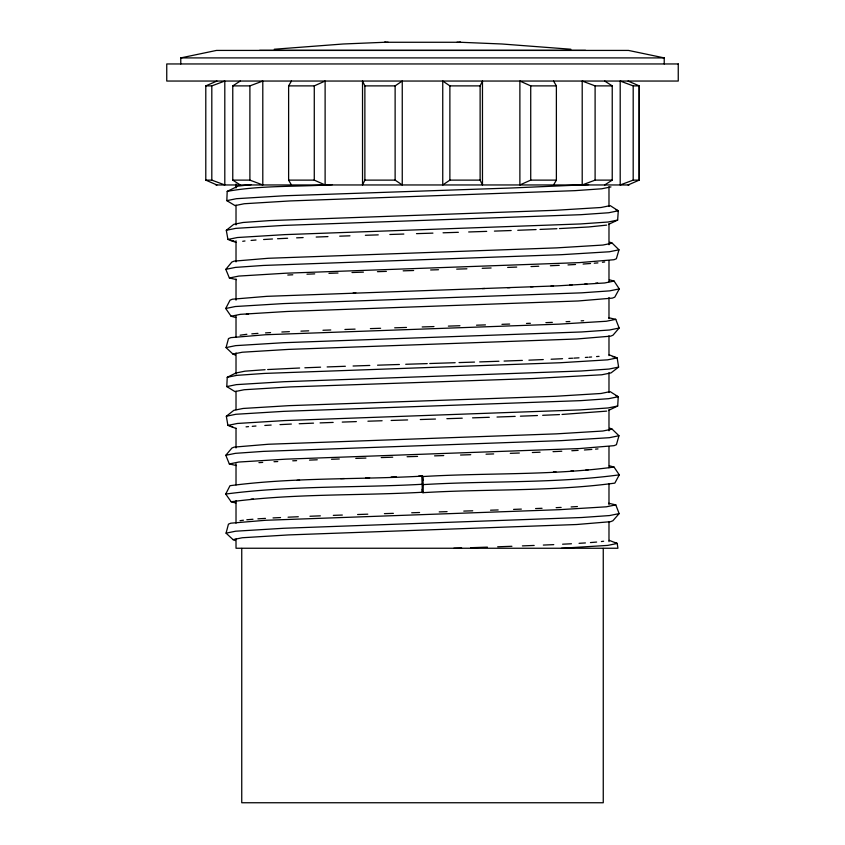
<?xml version="1.0" encoding="UTF-8"?>
<svg xmlns="http://www.w3.org/2000/svg" width="845" height="845" viewBox="0 0 845 845"><rect width="100%" height="100%" fill="white"/><g stroke="black" fill="none" stroke-linecap="round" stroke-linejoin="round"><path stroke-width="1.27" d="M216.901 184.96L205.789 180.122L205.789 85.884L216.901 81.046M211.81 180.122L211.81 85.884L224.802 81.046L224.802 184.96L211.81 180.122L205.789 180.122M249.898 180.122L249.898 85.884L262.795 81.046L262.795 184.96L249.898 180.122L232.766 180.122L232.766 85.884L240.297 81.046M291.44 184.96L288.62 180.122L288.62 85.884L291.44 81.046M314.277 180.122L314.277 85.884L325.114 81.046L325.114 184.96L314.277 180.122L288.62 180.122M364.871 180.122L364.871 85.884L362.526 81.046L362.526 184.96L364.871 180.122L395.122 180.122L402.252 184.96L402.252 81.046L395.122 85.884L364.871 85.884M395.122 180.122L395.122 85.884M449.878 180.122L449.878 85.884L442.748 81.046L442.748 184.96L449.878 180.122L480.129 180.122L482.474 184.96L482.474 81.046L480.129 85.884L480.129 180.122M530.723 180.122L530.723 85.884L519.886 81.046L519.886 184.96L530.723 180.122L556.38 180.122L556.38 85.884L553.559 81.046M604.703 184.96L612.234 180.122L612.234 85.884L604.703 81.046M633.19 180.122L633.19 85.884L620.198 81.046L620.198 184.96L633.19 180.122L639.211 180.122L639.211 85.884L628.099 81.046M421.835 476.157C358.016 479.685 293.278 477.33 229.988 485.706L225.731 494.05L231.15 501.761C294.25 493.427 358.787 495.772 422.405 492.255L421.835 476.157L422.584 475.978L422.965 480.52M422.109 489.213L422.394 492.656L423.155 492.656L423.25 484.607L422.595 476.559L421.845 476.559M610.956 186.914L601.735 188.784L574.991 190.653L289.993 200.941L244.216 203.74L235.037 205.599L226.819 200.645L227.199 191.361L238.079 186.101L251.145 184.654M609.192 354.847L617.167 357.91L618.614 367.1L611.03 372.899L601.809 374.779L533.396 378.518L289.941 386.936L244.142 389.735L234.963 391.594L226.787 386.587L227.231 377.292L235.861 373.025L244.987 371.166L265.108 369.698M609.013 410.184L617.695 406.012L618.255 396.738L610.143 391.626L600.953 393.495L555.133 396.294L289.053 405.653L243.075 408.462L233.843 410.332L226.333 416.226L227.896 425.394L235.892 428.394M608.949 224.189L617.653 220.08L618.286 210.796L610.217 205.641L601.027 207.5L555.186 210.31L269.787 220.598L243.011 222.478L233.769 224.347L226.302 230.284L227.939 239.452L235.956 242.399M226.069 533.153L228.446 524.143L230.833 523.182L265.488 520.288L559.158 509.693L606.351 506.81L615.804 504.887L619.142 513.612L612.91 520.742L610.565 521.692L576.575 524.523L288.578 534.917L242.314 537.747L233.04 539.628L226.069 533.153L235.692 531.199L283.614 528.273L581.592 517.52L609.52 515.566L619.142 513.612M226.059 347.591L228.488 338.591L230.886 337.63L265.52 334.736L559.115 324.142L606.298 321.258L615.751 319.336L619.153 328.04L612.984 335.212L610.639 336.162L576.628 339.003L288.525 349.397L242.251 352.228L232.966 354.108L226.059 347.591L235.67 345.637L283.603 342.7L581.603 331.958L609.53 329.994L619.153 328.04M618.962 435.745L616.417 444.713L614.03 445.674L579.395 448.568L285.937 459.152L238.786 462.035L229.333 463.958L225.816 455.286L231.9 448.04L234.245 447.1L268.277 444.259L556.549 433.855L602.844 431.024L612.129 429.144L618.962 435.745L609.351 437.699L561.418 440.625L263.376 451.378L235.438 453.332L225.816 455.286M618.984 249.814L616.364 258.76L613.977 259.721L579.353 262.615L285.98 273.199L238.839 276.072L229.386 277.994L225.805 269.354L231.836 262.066L234.181 261.126L268.224 258.285L556.591 247.881L602.918 245.05L612.202 243.159L618.984 249.814L609.372 251.768L561.429 254.694L263.365 265.446L235.428 267.4L225.805 269.354M225.721 308.488L230.051 300.165L232.417 299.204L266.777 296.341L557.922 285.832L604.693 282.98L614.072 281.068L619.279 288.916L614.78 297.155L612.414 298.116L578.086 300.978L287.184 311.467L240.455 314.329L231.086 316.231L225.721 308.488L235.354 306.524L283.35 303.598L581.698 292.835L609.646 290.87L619.279 288.916M609.319 465.775L614.009 467.042L619.279 474.848L614.843 483.118C551.637 491.674 486.857 488.79 423.155 492.656M553.559 184.96L556.38 180.122M628.099 184.96L639.211 180.122L639.211 85.884L633.19 85.884M227.199 191.361C261.675 185.15 297.482 187.02 332.455 184.611M226.819 200.645L236.399 198.702L284.152 195.776L511.574 187.991L588.574 184.622M226.302 230.284L235.903 228.34L283.751 225.414L580.885 214.693L608.706 212.75L618.286 210.796L615.878 209.824M227.939 239.452L237.466 237.519L284.955 234.614L580.399 223.957L608.104 222.013L617.653 220.08M227.231 377.292L236.79 375.36L264.517 373.416L560.119 362.748L607.639 359.843L617.167 357.91M226.787 386.587L236.368 384.633L284.131 381.718L581.17 370.997L609.023 369.054L618.614 367.1M226.333 416.226L235.935 414.272L283.762 411.346L580.864 400.636L608.675 398.682L618.255 396.738L615.847 395.766M227.896 425.394L237.424 423.461L284.923 420.556L580.43 409.899L608.136 407.955L617.695 406.012M225.731 494.05C290.395 485.495 356.537 487.903 421.739 484.301M614.009 467.042C550.898 475.577 486.213 472.704 422.595 476.559M619.279 474.848C554.637 483.604 488.399 480.657 423.25 484.607M612.234 180.122L595.102 180.122L582.205 184.96L582.205 81.046L595.102 85.884L612.234 85.884M422.405 492.255L423.165 492.065M180.777 63.956L180.777 57.904L216.5 50.425L628.5 50.425L664.223 57.904L664.223 63.956M242.726 241.29L244.997 240.983M606.647 225.119L588.638 226.967L559.443 228.572M602.432 262.288L604.693 261.982M246.339 314.308L248.557 314.002M595.471 283.276L597.69 282.969M240.117 335.201L246.888 334.282M606.721 411.114L562.031 414.451M240.054 520.678L243.434 520.224M601.376 541.55L603.647 541.244M274.255 49.242L343.207 43.993L385.214 42.25M251.081 240.424L256.035 240.012M590.549 263.503L583.082 264.041M594.246 263.196L597.933 262.89M584.539 284.173L586.969 283.973M251.81 333.87L257.968 333.363M589.123 357.181L591.606 356.981M596.559 356.569L599.042 356.368M246.064 426.841L248.536 426.63M252.254 426.324L255.972 426.017M591.849 449.424L584.402 449.984M595.535 449.117L597.996 448.906M585.701 470.116L588.131 469.904M250.944 499.215L253.363 499.015M246.814 519.759L252.972 519.252M590.433 542.574L596.633 542.067M263.608 239.526L272.491 238.987M575.529 264.496L567.998 264.907M569.614 285.082L572.107 284.934M265.531 332.898L270.569 332.592M581.128 320.846L583.641 320.699M267.654 369.55L299.626 368.008M573.924 358.132L579.005 357.826M585.353 357.446L587.888 357.287M264.823 425.457L271.161 425.067M258.94 462.637L262.71 462.405M571.811 450.744L578.107 450.364M570.819 471.045L573.301 470.887M257.905 518.841L265.467 518.386M571.135 506.937L577.41 506.556M579.057 543.324L585.416 542.934M277.53 238.734L287.627 238.248M556.918 228.699L540.008 229.417M287.786 275.026L292.782 274.783M559.232 265.341L550.391 265.752M551.067 285.99L553.538 285.863M281.86 332.011L289.381 331.652M566.076 321.702L569.826 321.522M562.548 358.702L551.098 359.241M568.865 358.396L572.656 358.217M280.001 424.623L291.356 424.063M559.496 414.578L542.67 415.307M274.002 461.719L277.751 461.539M553.021 451.663L561.788 451.23M553.496 471.901L555.968 471.774M273.03 517.932L280.551 517.562M288.071 517.193L298.306 516.739M556.137 507.665L561.133 507.422M562.601 544.201L571.452 543.768M561.439 548.247L607.682 545.405L617.209 543.472L617.927 548.247L236.019 548.247L236.019 539.015M296.627 237.846L303.144 237.572M536.089 229.576L517.753 230.284M306.967 274.192L314.71 273.875M530.998 266.555L538.751 266.238M530.607 286.835L533.163 286.73M300.947 331.145L308.71 330.828M545.881 322.642L552.334 322.378M304.865 367.786L320.582 367.174M543.272 359.569L528.907 360.16M299.183 423.746L313.527 423.144M537.441 415.529L520.414 416.184M292.74 460.81L296.606 460.652M309.513 460.113L317.255 459.796M532.329 452.519L540.092 452.202M297.017 480.361L299.584 480.256M309.957 516.253L320.339 515.851M535.593 508.553L542.046 508.289M534.177 545.447L522.4 545.891M543.324 545.067L553.76 544.634M316.188 237.044L327.966 236.6M511.193 230.527L494.42 231.107M328.948 273.347L338.011 273.009M507.655 267.421L516.728 267.083M507.528 287.701L510.095 287.606M322.97 330.268L330.765 329.983M509.651 324.058L501.951 324.332M526.498 323.434L530.385 323.286M327.142 366.931L345.351 366.276M522.358 360.403L504.085 361.068M320.075 422.901L333.162 422.416M515.165 416.384L497.018 417.029M331.504 459.268L339.278 458.983M510.285 453.342L519.358 453.015M333.321 515.365L342.331 515.049M513.57 509.398L521.354 509.102M511.922 546.282L497.684 546.789M339.711 236.167L349.978 235.818M486.709 231.372L468.679 231.974M351.995 272.523L363.424 272.132M482.21 268.298L491.103 267.992M353.273 292.761L355.787 292.676M482.315 288.578L484.829 288.494M344.908 329.476L355.09 329.127M485.442 324.902L476.527 325.198M353.073 366.012L369.804 365.441M479.685 361.913L498.941 361.248M342.246 422.088L356.358 421.602M489.308 417.293L472.566 417.852M355.777 458.412L365.938 458.064M486.044 454.187L493.67 453.923M340.651 478.661L344.422 478.534M357.604 514.52L367.797 514.183M490.544 510.2L498.17 509.947M487.407 547.137L470.644 547.697M365.367 235.29L378.254 234.868M389.862 234.487L403.847 234.044M416.49 233.642L432.936 233.125M443.055 232.797L458.36 232.312M377.44 271.678L386.366 271.382M403.181 270.844L413.638 270.506M430.644 269.967L438.502 269.724M456.691 269.132L466.905 268.805M370.374 328.61L380.599 328.282M394.689 327.818L406.477 327.448M422.194 326.952L433.971 326.571M448.378 326.117L459.933 325.737M377.557 365.188L399.389 364.48M405.716 364.279L427.243 363.603M429.767 363.519L455.159 362.706M459.036 362.579L474.52 362.082M367.924 421.211L382.109 420.747M391.14 420.461L407.628 419.933M420.282 419.532L435.471 419.046M446.857 418.687L462.247 418.19M381.253 457.567L392.735 457.198M407.1 456.733L417.567 456.406M434.583 455.867L443.741 455.571M460.536 455.032L470.749 454.695M365.843 477.795L369.635 477.678M391.15 476.971L396.305 476.812M418.645 476.094L422.584 475.978M384.422 513.633L393.369 513.348M411.705 512.767L419.574 512.514M439.22 511.89L447.079 511.637M463.778 511.098L472.725 510.803M453.828 548.247L461.592 547.993M388.161 42.25L384.559 42.271L460.578 42.271L456.987 42.25M259.552 50.362L585.585 50.362M180.777 57.904L664.223 57.904M205.789 85.884L211.81 85.884M232.766 85.884L249.898 85.884M288.62 85.884L314.277 85.884M449.878 85.884L480.129 85.884M530.723 85.884L556.38 85.884M215.908 184.96L629.092 184.96M459.933 42.25L501.93 43.993L570.882 49.242M609.382 279.801L614.072 281.068M230.336 240.413L233.896 240.899M608.654 317.741L615.751 319.336M236.473 279.6L229.386 277.994M612.393 356.622L614.769 356.949M235.776 317.498L231.086 316.231M230.294 426.366L232.671 426.683M608.706 503.282L615.804 504.887M236.42 465.553L229.333 463.958M235.839 503.028L231.15 501.761M609.256 540.367L617.209 543.472L614.811 542.501M609.868 242.219L612.202 243.159M609.794 428.204L612.129 429.144M232.966 354.108L235.301 355.048M233.04 539.628L235.375 540.568M232.766 180.122L240.297 184.96M608.981 186.671L608.981 206.465M608.981 223.619L608.981 244.733M608.981 260.566L608.981 281.681M608.981 297.524L608.981 318.639M608.981 335.792L608.981 355.587M608.981 372.74L608.981 392.534M608.981 409.688L608.981 430.802M608.981 446.635L608.981 467.75M608.981 483.583L608.981 504.697M608.981 521.851L608.981 541.645M603.256 548.416L603.256 802.75L241.744 802.75L241.744 548.416M595.102 85.884L595.102 180.122M236.019 184.03L236.019 187.991M236.019 205.145L236.019 224.939M236.019 240.772L236.019 261.887M236.019 279.051L236.019 300.155M236.019 315.998L236.019 337.113M236.019 352.946L236.019 374.06M236.019 391.214L236.019 409.688M236.019 428.161L236.019 447.956M236.019 463.789L236.019 484.903M236.019 500.747L236.019 523.171M678.25 63.956L166.75 63.956L166.75 81.046L678.25 81.046L678.25 63.956"/></g></svg>
